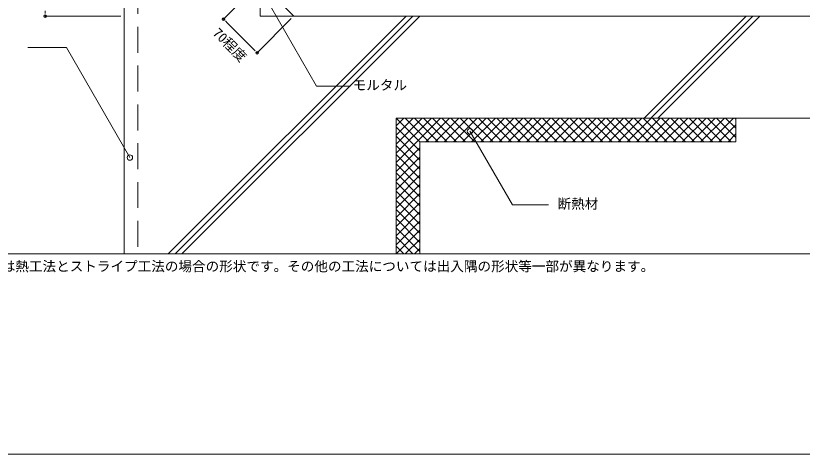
# Model space of a CAD drawing. Units: millimetres, scale not verified. Extents: x -1380 to 1380, y -955 to 955.
# Drawn here: x -759 to 398, y -955 to -309 of the extents above; entities that cross this region are included whole.
import ezdxf
from ezdxf.enums import TextEntityAlignment as Align

# ---------------------------------------------------------------- set-up
doc = ezdxf.new("R2010")
doc.units = ezdxf.units.MM
doc.header["$LTSCALE"] = 3
doc.linetypes.add('USER1', pattern=[19.05, 12.7, -6.35])
for name, color, linetype, lineweight in [('0-0_0', 7, 'Continuous', 9), ('0-1_HATCH', 9, 'Continuous', 18), ('0-3_KUTAI', 3, 'Continuous', 18), ('0-5_MOJI', 7, 'Continuous', 18), ('0-6_sunpo', 7, 'Continuous', 18), ('0-8_dannnetu', 6, 'Continuous', 18), ('0-A_WAKU', 7, 'Continuous', 18)]:
    doc.layers.add(name, color=color, linetype=linetype, lineweight=lineweight)
doc.styles.add('ＭＳ ゴシック', font='')
doc.styles.get('ＭＳ ゴシック').set_extended_font_data('MS Gothic')

# ---------------------------------------------------------------- blocks, each defined once
blk = doc.blocks.new('_DOT')
at = {"layer": '0-0_0'}
for p, q in [((-0.5, 0), (-1, 0)), ((0.25, 0), (-0.25, 0))]:
    blk.add_line(p, q, dxfattribs=at)
blk.add_circle((0, 0), 0.25, dxfattribs=at)

msp = doc.modelspace()

# ---------------------------------------------------------------- linework, layer by layer
at = {"layer": '0-0_0', "lineweight": 18}
msp.add_lwpolyline([(-899.957, -659.969), (900.043, -659.969), (900.043, 540.031), (-899.957, 540.031)], close=True, dxfattribs=at)
at = {"layer": '0-1_HATCH'}
for p, q in [((-534.957, -659.969), (-184.957, -309.969)), ((-524.957, -659.969), (-174.957, -309.969)), ((-514.957, -659.969), (-164.957, -309.969)), ((165.043, -459.969), (315.043, -309.969)), ((175.043, -459.969), (325.043, -309.969)), ((185.043, -459.969), (335.043, -309.969)), ((-199.957, -471.547), (-188.378, -459.969)), ((-199.957, -485.018), (-174.908, -459.969)), ((-199.957, -498.488), (-161.437, -459.969)), ((-199.957, -511.958), (-147.967, -459.969)), ((-199.957, -525.429), (-134.497, -459.969)), ((-164.925, -494.969), (-199.925, -459.969)), ((-151.455, -494.969), (-186.455, -459.969)), ((-137.984, -494.969), (-172.984, -459.969)), ((-124.514, -494.969), (-159.514, -459.969)), ((-156.026, -494.969), (-121.026, -459.969)), ((-111.044, -494.969), (-146.044, -459.969)), ((-142.556, -494.969), (-107.556, -459.969)), ((-97.573, -494.969), (-132.573, -459.969)), ((-129.086, -494.969), (-94.086, -459.969)), ((-84.103, -494.969), (-119.103, -459.969)), ((-115.615, -494.969), (-80.615, -459.969)), ((-70.633, -494.969), (-105.633, -459.969)), ((-102.145, -494.969), (-67.145, -459.969)), ((-57.162, -494.969), (-92.162, -459.969)), ((-88.674, -494.969), (-53.674, -459.969)), ((-43.692, -494.969), (-78.692, -459.969)), ((-75.204, -494.969), (-40.204, -459.969)), ((-30.221, -494.969), (-65.221, -459.969)), ((-61.734, -494.969), (-26.734, -459.969)), ((-16.751, -494.969), (-51.751, -459.969)), ((-48.263, -494.969), (-13.263, -459.969)), ((-3.281, -494.969), (-38.281, -459.969)), ((-34.793, -494.969), (0.207, -459.969)), ((10.19, -494.969), (-24.81, -459.969)), ((-21.322, -494.969), (13.678, -459.969)), ((23.66, -494.969), (-11.34, -459.969)), ((-7.852, -494.969), (27.148, -459.969)), ((37.131, -494.969), (2.131, -459.969)), ((5.618, -494.969), (40.618, -459.969)), ((50.601, -494.969), (15.601, -459.969)), ((19.089, -494.969), (54.089, -459.969)), ((64.071, -494.969), (29.071, -459.969)), ((32.559, -494.969), (67.559, -459.969)), ((77.542, -494.969), (42.542, -459.969)), ((46.029, -494.969), (81.029, -459.969)), ((91.012, -494.969), (56.012, -459.969)), ((59.5, -494.969), (94.5, -459.969)), ((104.482, -494.969), (69.482, -459.969)), ((72.97, -494.969), (107.97, -459.969)), ((117.953, -494.969), (82.953, -459.969)), ((86.441, -494.969), (121.441, -459.969)), ((131.423, -494.969), (96.423, -459.969)), ((99.911, -494.969), (134.911, -459.969)), ((144.894, -494.969), (109.894, -459.969)), ((113.381, -494.969), (148.381, -459.969)), ((158.364, -494.969), (123.364, -459.969)), ((126.852, -494.969), (161.852, -459.969)), ((171.834, -494.969), (136.834, -459.969)), ((140.322, -494.969), (175.322, -459.969)), ((185.305, -494.969), (150.305, -459.969)), ((153.793, -494.969), (188.793, -459.969)), ((198.775, -494.969), (163.775, -459.969)), ((167.263, -494.969), (202.263, -459.969)), ((212.246, -494.969), (177.246, -459.969)), ((180.733, -494.969), (215.733, -459.969)), ((225.716, -494.969), (190.716, -459.969)), ((194.204, -494.969), (229.204, -459.969)), ((239.186, -494.969), (204.186, -459.969)), ((207.674, -494.969), (242.674, -459.969)), ((252.657, -494.969), (217.657, -459.969)), ((221.144, -494.969), (256.144, -459.969)), ((266.127, -494.969), (231.127, -459.969)), ((234.615, -494.969), (269.615, -459.969)), ((279.597, -494.969), (244.597, -459.969)), ((248.085, -494.969), (283.085, -459.969)), ((293.068, -494.969), (258.068, -459.969)), ((261.556, -494.969), (296.556, -459.969)), ((300.043, -488.474), (271.538, -459.969)), ((300.043, -475.004), (285.009, -459.969)), ((300.043, -461.533), (298.479, -459.969)), ((-164.957, -508.408), (-199.957, -473.408)), ((275.026, -494.969), (300.043, -469.952)), ((288.496, -494.969), (300.043, -483.422)), ((-164.957, -521.878), (-199.957, -486.878)), ((-164.957, -535.349), (-199.957, -500.349)), ((-199.957, -538.899), (-164.957, -503.899)), ((-164.957, -548.819), (-199.957, -513.819)), ((-199.957, -552.37), (-164.957, -517.37)), ((-164.957, -562.289), (-199.957, -527.289)), ((-199.957, -565.84), (-164.957, -530.84)), ((-164.957, -575.76), (-199.957, -540.76)), ((-199.957, -579.31), (-164.957, -544.31)), ((-164.957, -589.23), (-199.957, -554.23)), ((-199.957, -592.781), (-164.957, -557.781)), ((-164.957, -602.7), (-199.957, -567.7)), ((-199.957, -606.251), (-164.957, -571.251)), ((-164.957, -616.171), (-199.957, -581.171)), ((-199.957, -619.722), (-164.957, -584.722)), ((-164.957, -629.641), (-199.957, -594.641)), ((-199.957, -633.192), (-164.957, -598.192)), ((-164.957, -643.112), (-199.957, -608.112)), ((-199.957, -646.662), (-164.957, -611.662)), ((-164.957, -656.582), (-199.957, -621.582)), ((-175.04, -659.969), (-199.957, -635.052)), ((-199.793, -659.969), (-164.957, -625.133)), ((-186.322, -659.969), (-164.957, -638.603)), ((-188.511, -659.969), (-199.957, -648.523)), ((-172.852, -659.969), (-164.957, -652.073))]:
    msp.add_line(p, q, dxfattribs=at)
at = {"layer": '0-3_KUTAI'}
msp.add_line((-350.459, -309.969), (-399.957, -260.471), dxfattribs=at)
for points in [[(-249.957, 100.031), (-249.957, 280.031), (-259.907, 291.026), (-590.006, 324.036), (-599.957, 315.031), (-599.957, -659.969)], [(900.043, -309.969), (-399.957, -309.969), (-399.957, 90.031)], [(900.043, -459.969), (-199.957, -459.969), (-199.957, -659.969)]]:
    msp.add_lwpolyline(points, dxfattribs=at)
at = {"layer": '0-3_KUTAI', "linetype": 'USER1'}
msp.add_lwpolyline([(-269.957, 90.031), (-269.957, 271.931), (-579.957, 302.931), (-579.957, -659.969)], dxfattribs=at)
at = {"layer": '0-5_MOJI'}
for points in [[(-266.714, -413.186), (-316.714, -413.186), (-384.626, -295.559)], [(-741.605, -356.311), (-684.884, -356.311), (-591.441, -518.159)], [(24.34, -587.57), (-28.75, -587.57), (-91.134, -479.517)]]:
    msp.add_lwpolyline(points, dxfattribs=at)
for centre in [(-91.134, -479.517), (-591.441, -518.159)]:
    msp.add_circle(centre, 4, dxfattribs=at)
at = {"layer": '0-6_sunpo'}
for p, q in [((-403.492, -264.007), (-453.816, -314.33)), ((-604.957, -309.969), (-716.147, -309.969)), ((-448.159, -319.987), (-409.975, -358.171)), ((-353.995, -313.504), (-404.318, -363.828))]:
    msp.add_line(p, q, dxfattribs=at)
at = {"layer": '0-8_dannnetu'}
msp.add_line((300.043, -459.969), (300.043, -494.969), dxfattribs=at)
msp.add_lwpolyline([(300.043, -494.969), (-164.957, -494.969), (-164.957, -659.969)], dxfattribs=at)
at = {"layer": '0-A_WAKU'}
msp.add_lwpolyline([(-1379.957, -954.969), (1380.043, -954.969), (1380.043, 955.031), (-1379.957, 955.031)], close=True, dxfattribs=at)

# ---------------------------------------------------------------- block references
at = {"layer": '0-6_sunpo', "xscale": 8, "yscale": 8}
for p, rotation in [((-716.147, -309.969), 270), ((-453.816, -314.33), 135), ((-404.318, -363.828), 315)]:
    msp.add_blockref('_DOT', p, dxfattribs=dict(at, rotation=rotation))

# ---------------------------------------------------------------- texts
at = {"layer": '0-5_MOJI', "style": 'ＭＳ ゴシック'}
for s, p in [('モルタル', (-263.714, -423.186)), ('断熱材', (37.79, -597.93)), ('※こちらの図は熱工法とストライプ工法の場合の形状です。その他の工法については出入隅の形状等一部が異なります。', (-899.957, -689.969))]:
    msp.add_text(s, height=14.66, dxfattribs=at).set_placement(p, align=Align.BOTTOM_LEFT)
at = {"layer": '0-6_sunpo', "style": 'ＭＳ ゴシック'}
msp.add_text('70程度', height=14.66, rotation=315, dxfattribs=at).set_placement((-473.786, -339.274), align=Align.BOTTOM_LEFT)

doc.saveas('drawing.dxf')
